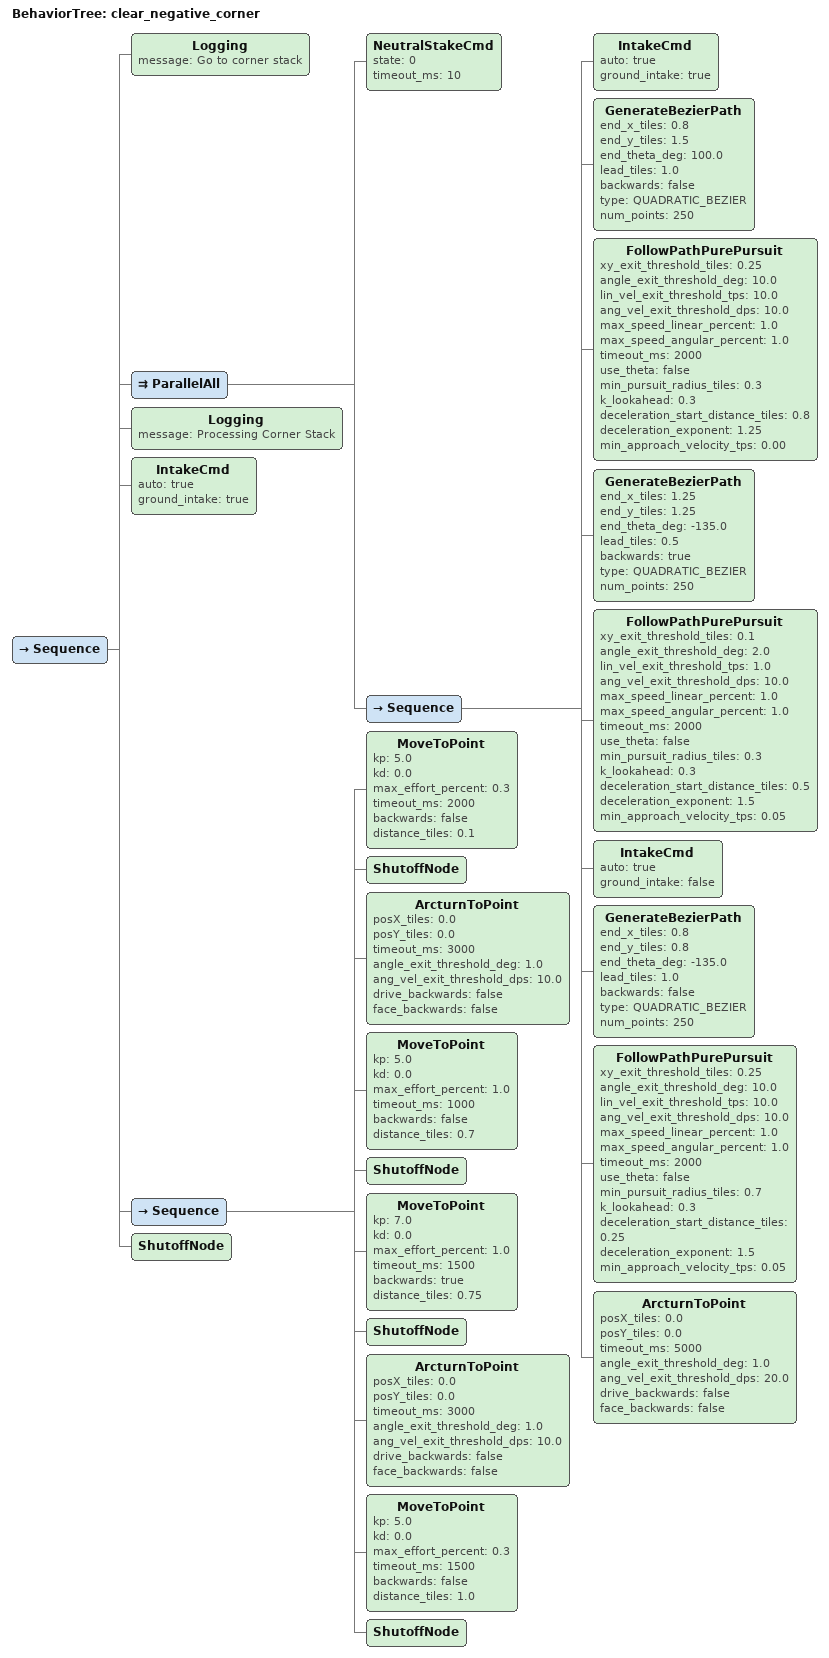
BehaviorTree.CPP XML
<?xml version="1.0" encoding="UTF-8"?>
<root BTCPP_format="4">
  <BehaviorTree ID="clear_negative_corner">
    <Sequence>
      <Logging message="Go to corner stack"/>
      <ParallelAll>
        <NeutralStakeCmd state="0"
          timeout_ms="10"/>
        <Sequence>
          <IntakeCmd auto="true"
            ground_intake="true"/>
          <GenerateBezierPath end_x_tiles="0.8"
            end_y_tiles="1.5"
            end_theta_deg="100.0"
            lead_tiles="1.0"
            backwards="false"
            type="QUADRATIC_BEZIER"
            num_points="250"/>
          <FollowPathPurePursuit xy_exit_threshold_tiles="0.25"
            angle_exit_threshold_deg="10.0"
            lin_vel_exit_threshold_tps="10.0"
            ang_vel_exit_threshold_dps="10.0"
            max_speed_linear_percent="1.0"
            max_speed_angular_percent="1.0"
            timeout_ms="2000"
            use_theta="false"
            min_pursuit_radius_tiles="0.3"
            k_lookahead="0.3"
            deceleration_start_distance_tiles="0.8"
            deceleration_exponent="1.25"
            min_approach_velocity_tps="0.00"/>

          <GenerateBezierPath end_x_tiles="1.25"
            end_y_tiles="1.25"
            end_theta_deg="-135.0"
            lead_tiles="0.5"
            backwards="true"
            type="QUADRATIC_BEZIER"
            num_points="250"/>

          <FollowPathPurePursuit xy_exit_threshold_tiles="0.1"
            angle_exit_threshold_deg="2.0"
            lin_vel_exit_threshold_tps="1.0"
            ang_vel_exit_threshold_dps="10.0"
            max_speed_linear_percent="1.0"
            max_speed_angular_percent="1.0"
            timeout_ms="2000"
            use_theta="false"
            min_pursuit_radius_tiles="0.3"
            k_lookahead="0.3"
            deceleration_start_distance_tiles="0.5"
            deceleration_exponent="1.5"
            min_approach_velocity_tps="0.05"/>

          <IntakeCmd auto="true"
            ground_intake="false"/>

          <GenerateBezierPath end_x_tiles="0.8"
            end_y_tiles="0.8"
            end_theta_deg="-135.0"
            lead_tiles="1.0"
            backwards="false"
            type="QUADRATIC_BEZIER"
            num_points="250"/>

          <FollowPathPurePursuit xy_exit_threshold_tiles="0.25"
            angle_exit_threshold_deg="10.0"
            lin_vel_exit_threshold_tps="10.0"
            ang_vel_exit_threshold_dps="10.0"
            max_speed_linear_percent="1.0"
            max_speed_angular_percent="1.0"
            timeout_ms="2000"
            use_theta="false"
            min_pursuit_radius_tiles="0.7"
            k_lookahead="0.3"
            deceleration_start_distance_tiles="0.25"
            deceleration_exponent="1.5"
            min_approach_velocity_tps="0.05"/>
          <ArcturnToPoint posX_tiles="0.0"
            posY_tiles="0.0"
            timeout_ms="5000"
            angle_exit_threshold_deg="1.0"
            ang_vel_exit_threshold_dps="20.0"
            drive_backwards="false"
            face_backwards="false"/>
        </Sequence>
      </ParallelAll>
      <Logging message="Processing Corner Stack"/>
      <IntakeCmd auto="true"
        ground_intake="true"/>
      <Sequence>
        <MoveToPoint kp="5.0"
          kd="0.0"
          max_effort_percent="0.3"
          timeout_ms="2000"
          backwards="false"
          distance_tiles="0.1"/>
        <ShutoffNode/>

        <ArcturnToPoint posX_tiles="0.0"
          posY_tiles="0.0"
          timeout_ms="3000"
          angle_exit_threshold_deg="1.0"
          ang_vel_exit_threshold_dps="10.0"
          drive_backwards="false"
          face_backwards="false"/>

        <MoveToPoint kp="5.0"
          kd="0.0"
          max_effort_percent="1.0"
          timeout_ms="1000"
          backwards="false"
          distance_tiles="0.7"/>
        <ShutoffNode/>

        <MoveToPoint kp="7.0"
          kd="0.0"
          max_effort_percent="1.0"
          timeout_ms="1500"
          backwards="true"
          distance_tiles="0.75"/>
        <ShutoffNode/>

        <ArcturnToPoint posX_tiles="0.0"
          posY_tiles="0.0"
          timeout_ms="3000"
          angle_exit_threshold_deg="1.0"
          ang_vel_exit_threshold_dps="10.0"
          drive_backwards="false"
          face_backwards="false"/>

        <MoveToPoint kp="5.0"
          kd="0.0"
          max_effort_percent="0.3"
          timeout_ms="1500"
          backwards="false"
          distance_tiles="1.0"/>
        <ShutoffNode/>
      </Sequence>
      <ShutoffNode/>
    </Sequence>
  </BehaviorTree>

</root>
